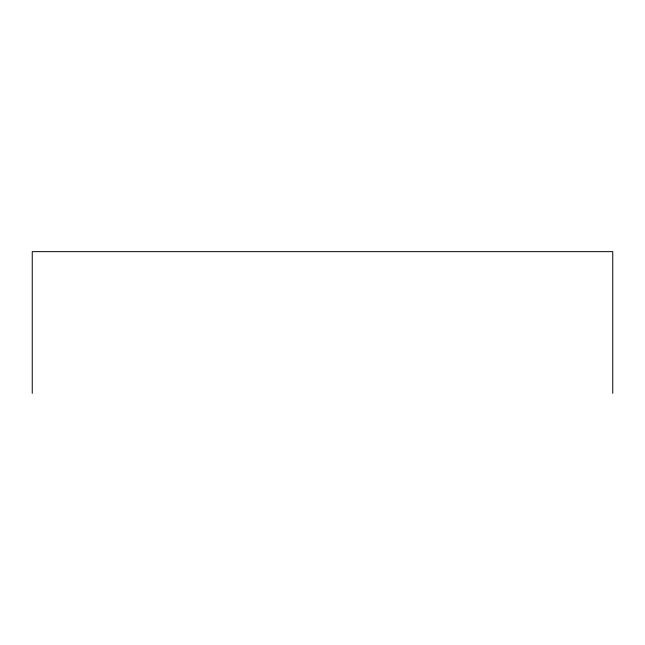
<?xml version="1.0" encoding="UTF-8"?>
<svg xmlns="http://www.w3.org/2000/svg" width="645" height="645" viewBox="0 0 645 645"><rect width="100%" height="100%" fill="white"/><g stroke="black" fill="none" stroke-linecap="round" stroke-linejoin="round"><path stroke-width="0.97" d="M612.75 393.345L612.75 251.655L32.25 251.655L32.25 393.345"/></g></svg>
